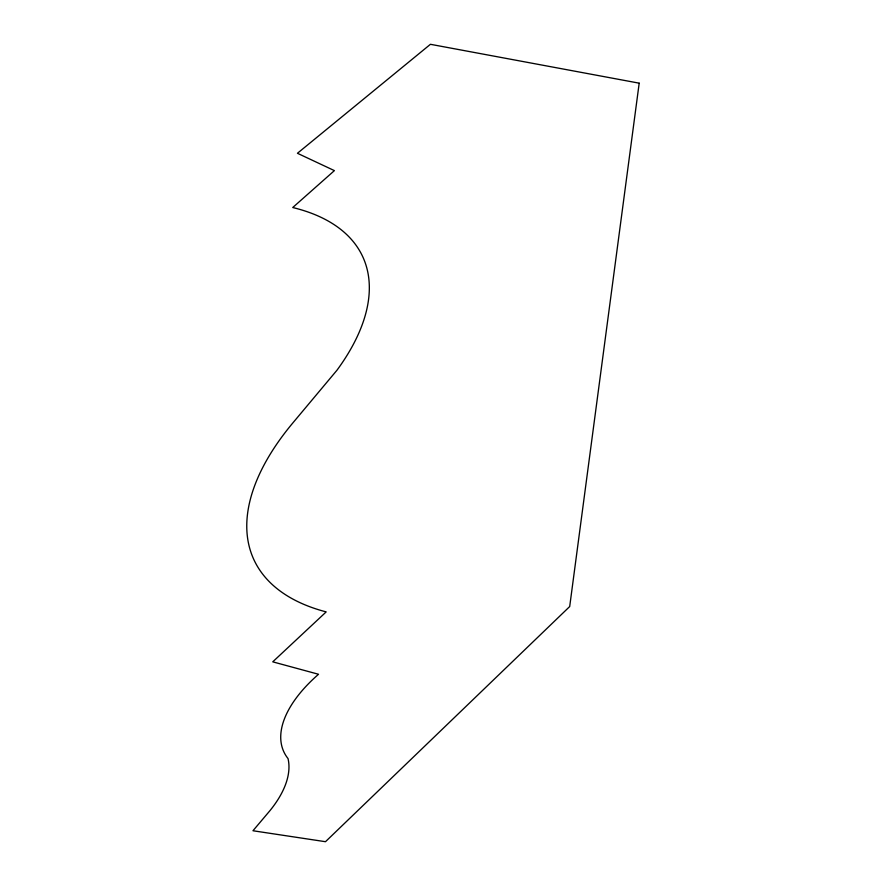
<?xml version="1.0" encoding="UTF-8"?>
<svg xmlns="http://www.w3.org/2000/svg" width="886" height="886" viewBox="0 0 886 886"><rect width="100%" height="100%" fill="white"/><g stroke="black" fill="none" stroke-linecap="round" stroke-linejoin="round"><path stroke-width="1.33" d="M639.194 83.173L569.698 606.545L325.483 841.7L252.964 830.747L269.82 810.812A130.807 65.199 -24.6 0 0 288.016 758.549A130.475 65.043 -24.6 0 1 318.528 674.268L272.744 661.842L326.192 611.894A299.424 149.258 -24.6 0 1 292.579 423.253L336.968 370.226A277.517 138.338 -24.6 0 0 292.734 207.534L334.399 170.621L297.441 153.278L430.43 44.3L639.194 83.173"/></g></svg>
